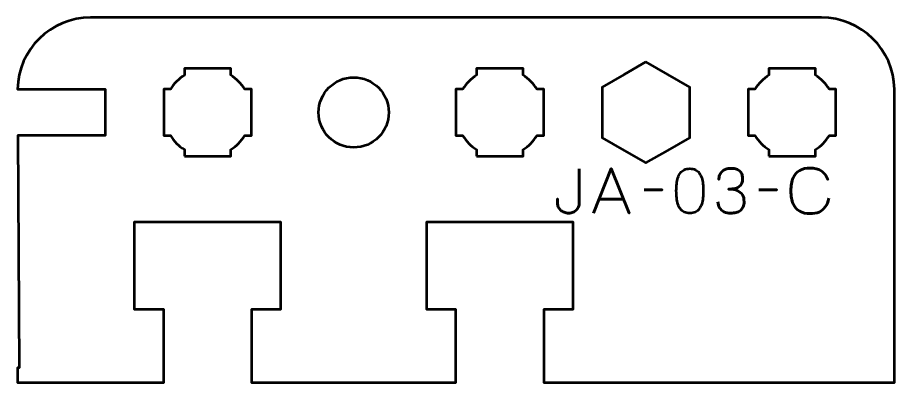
# Model space of a CAD drawing. Header units: centimetres. Extents: x -13.5 to -7.5, y -20.1 to -9.6.
# Drawn here: x -13.5 to -7.5, y -20.1 to -17.6 of the extents above; entities that cross this region are included whole.
import ezdxf

# ---------------------------------------------------------------- set-up
doc = ezdxf.new("R2010")
doc.units = ezdxf.units.CM
doc.header["$MEASUREMENT"] = 0
doc.layers.add('Layer 1', color=7, linetype='Continuous')

msp = doc.modelspace()

# ---------------------------------------------------------------- linework, layer by layer
at = {"layer": 'Layer 1', "lineweight": 53}
msp.add_ellipse((-11.2, -18.25001), major_axis=(0.23999, 0), ratio=0.9999583, dxfattribs=at)
for points, knots in [([(-7.99996, -17.60001), (-7.7268, -17.60001), (-7.50473, -17.81921), (-7.50006, -18.09126), (-7.50006, -18.09126), (-7.50006, -18.09126), (-7.49995, -20.10002), (-7.49995, -20.10002), (-7.49995, -20.10002), (-7.49995, -20.10002), (-7.49995, -20.10001), (-7.49995, -20.10001), (-7.49995, -20.10001), (-7.49995, -20.10001), (-7.49995, -20.10001), (-7.49995, -20.10001), (-7.49995, -20.10001), (-7.49995, -20.10001), (-9.90005, -20.10001), (-9.90005, -20.10001), (-9.90005, -20.10001), (-9.90005, -20.10001), (-9.90005, -19.60001), (-9.90005, -19.60001), (-9.90005, -19.60001), (-9.90005, -19.60001), (-9.70005, -19.6), (-9.70005, -19.6), (-9.70005, -19.6), (-9.70005, -19.6), (-9.70005, -19.00001), (-9.70005, -19.00001), (-9.70005, -19.00001), (-10.08338, -19.00001), (-10.31672, -19.00001), (-10.70005, -19.00001), (-10.70005, -19.00001), (-10.70005, -19.00001), (-10.70005, -19.6), (-10.70005, -19.6), (-10.70005, -19.6), (-10.70005, -19.6), (-10.50005, -19.60001), (-10.50005, -19.60001), (-10.50005, -19.60001), (-10.50005, -19.60001), (-10.50005, -20.10001), (-10.50005, -20.10001), (-10.50005, -20.10001), (-10.50005, -20.10001), (-11.90005, -20.10002), (-11.90005, -20.10002), (-11.90005, -20.10002), (-11.90005, -20.10002), (-11.90005, -19.60001), (-11.90005, -19.60001), (-11.90005, -19.60001), (-11.90005, -19.60001), (-11.70005, -19.6), (-11.70005, -19.6), (-11.70005, -19.6), (-11.70005, -19.6), (-11.70005, -19.00001), (-11.70005, -19.00001), (-11.70005, -19.00001), (-12.08338, -19.00001), (-12.31672, -19.00001), (-12.70005, -19.00001), (-12.70005, -19.00001), (-12.70005, -19.00001), (-12.70005, -19.6), (-12.70005, -19.6), (-12.70005, -19.6), (-12.70005, -19.6), (-12.50005, -19.60001), (-12.50005, -19.60001), (-12.50005, -19.60001), (-12.50005, -19.60001), (-12.50005, -20.10001), (-12.50005, -20.10001), (-12.50005, -20.10001), (-12.50005, -20.10001), (-12.90005, -20.10001), (-12.90005, -20.10001), (-12.90005, -20.10001), (-12.90005, -20.10001), (-12.90005, -20.10001), (-12.90005, -20.10001), (-12.90005, -20.10001), (-12.90005, -20.10001), (-13.48755, -20.10001), (-13.48755, -20.10001), (-13.48755, -20.10001), (-13.48755, -20.10001), (-13.50005, -20.10001), (-13.50005, -20.10001), (-13.50005, -20.10001), (-13.50005, -20.10001), (-13.50005, -20.00001), (-13.50005, -20.00001), (-13.50005, -20.00001), (-13.50005, -20.00001), (-13.48968, -20.00001), (-13.48968, -20.00001), (-13.48968, -20.00001), (-13.48968, -20.00001), (-13.49813, -18.40876), (-13.49813, -18.40876), (-13.49813, -18.40876), (-13.49813, -18.40876), (-12.90005, -18.40876), (-12.90005, -18.40876), (-12.90005, -18.40876), (-12.90005, -18.40876), (-12.90005, -18.09126), (-12.90005, -18.09126), (-12.90005, -18.09126), (-12.90005, -18.09126), (-13.49995, -18.09126), (-13.49995, -18.09126), (-13.49995, -18.09126), (-13.49528, -17.81921), (-13.27321, -17.60001), (-13.00005, -17.60001), (-13.00005, -17.60001), (-13.00005, -17.60001), (-7.99996, -17.60001), (-7.99996, -17.60001)], [0, 0, 0, 0, 0.03125, 0.03125, 0.03125, 0.03125, 0.0625, 0.0625, 0.0625, 0.0625, 0.09375, 0.09375, 0.09375, 0.09375, 0.125, 0.125, 0.125, 0.125, 0.15625, 0.15625, 0.15625, 0.15625, 0.1875, 0.1875, 0.1875, 0.1875, 0.21875, 0.21875, 0.21875, 0.21875, 0.25, 0.25, 0.25, 0.25, 0.28125, 0.28125, 0.28125, 0.28125, 0.3125, 0.3125, 0.3125, 0.3125, 0.34375, 0.34375, 0.34375, 0.34375, 0.375, 0.375, 0.375, 0.375, 0.40625, 0.40625, 0.40625, 0.40625, 0.4375, 0.4375, 0.4375, 0.4375, 0.46875, 0.46875, 0.46875, 0.46875, 0.5, 0.5, 0.5, 0.5, 0.53125, 0.53125, 0.53125, 0.53125, 0.5625, 0.5625, 0.5625, 0.5625, 0.59375, 0.59375, 0.59375, 0.59375, 0.625, 0.625, 0.625, 0.625, 0.65625, 0.65625, 0.65625, 0.65625, 0.6875, 0.6875, 0.6875, 0.6875, 0.71875, 0.71875, 0.71875, 0.71875, 0.75, 0.75, 0.75, 0.75, 0.78125, 0.78125, 0.78125, 0.78125, 0.8125, 0.8125, 0.8125, 0.8125, 0.84375, 0.84375, 0.84375, 0.84375, 0.875, 0.875, 0.875, 0.875, 0.90625, 0.90625, 0.90625, 0.90625, 0.9375, 0.9375, 0.9375, 0.9375, 0.96875, 0.96875, 0.96875, 0.96875, 1, 1, 1, 1]), ([(-9.2, -17.9036), (-9.2, -17.9036), (-9.05, -17.9902), (-9.05, -17.9902), (-9.05, -17.9902), (-9.05, -17.9902), (-8.9, -18.0768), (-8.9, -18.0768), (-8.9, -18.0768), (-8.9, -18.0768), (-8.9, -18.25001), (-8.9, -18.25001), (-8.9, -18.25001), (-8.9, -18.25001), (-8.9, -18.42322), (-8.9, -18.42322), (-8.9, -18.42322), (-8.9, -18.42322), (-9.05, -18.50982), (-9.05, -18.50982), (-9.05, -18.50982), (-9.05, -18.50982), (-9.2, -18.59642), (-9.2, -18.59642), (-9.2, -18.59642), (-9.2, -18.59642), (-9.35, -18.50982), (-9.35, -18.50982), (-9.35, -18.50982), (-9.35, -18.50982), (-9.5, -18.42322), (-9.5, -18.42322), (-9.5, -18.42322), (-9.5, -18.42322), (-9.5, -18.25001), (-9.5, -18.25001), (-9.5, -18.25001), (-9.5, -18.25001), (-9.5, -18.0768), (-9.5, -18.0768), (-9.5, -18.0768), (-9.5, -18.0768), (-9.35, -17.9902), (-9.35, -17.9902), (-9.35, -17.9902), (-9.35, -17.9902), (-9.2, -17.9036), (-9.2, -17.9036)], [0, 0, 0, 0, 0.0833333, 0.0833333, 0.0833333, 0.0833333, 0.1666667, 0.1666667, 0.1666667, 0.1666667, 0.25, 0.25, 0.25, 0.25, 0.3333333, 0.3333333, 0.3333333, 0.3333333, 0.4166667, 0.4166667, 0.4166667, 0.4166667, 0.5, 0.5, 0.5, 0.5, 0.5833333, 0.5833333, 0.5833333, 0.5833333, 0.6666667, 0.6666667, 0.6666667, 0.6666667, 0.75, 0.75, 0.75, 0.75, 0.8333333, 0.8333333, 0.8333333, 0.8333333, 0.9166667, 0.9166667, 0.9166667, 0.9166667, 1, 1, 1, 1]), ([(-12.35876, -18.55001), (-12.35876, -18.55001), (-12.35876, -18.50457), (-12.35876, -18.50457), (-12.35876, -18.50457), (-12.39752, -18.48034), (-12.43034, -18.44751), (-12.45457, -18.40876), (-12.45457, -18.40876), (-12.45457, -18.40876), (-12.50001, -18.40876), (-12.50001, -18.40876), (-12.50001, -18.40876), (-12.50001, -18.40876), (-12.50001, -18.25001), (-12.50001, -18.25001), (-12.50001, -18.25001), (-12.50001, -18.25001), (-12.50001, -18.09126), (-12.50001, -18.09126), (-12.50001, -18.09126), (-12.50001, -18.09126), (-12.45457, -18.09126), (-12.45457, -18.09126), (-12.45457, -18.09126), (-12.43034, -18.05251), (-12.39752, -18.01968), (-12.35876, -17.99545), (-12.35876, -17.99545), (-12.35876, -17.99545), (-12.35876, -17.95001), (-12.35876, -17.95001), (-12.35876, -17.95001), (-12.35876, -17.95001), (-12.2, -17.95001), (-12.2, -17.95001), (-12.2, -17.95001), (-12.2, -17.95001), (-12.04125, -17.95001), (-12.04125, -17.95001), (-12.04125, -17.95001), (-12.04125, -17.95001), (-12.04125, -17.99545), (-12.04125, -17.99545), (-12.04125, -17.99545), (-12.00249, -18.01968), (-11.96967, -18.05251), (-11.94544, -18.09126), (-11.94544, -18.09126), (-11.94544, -18.09126), (-11.9, -18.09126), (-11.9, -18.09126), (-11.9, -18.09126), (-11.9, -18.09126), (-11.9, -18.25001), (-11.9, -18.25001), (-11.9, -18.25001), (-11.9, -18.25001), (-11.9, -18.40876), (-11.9, -18.40876), (-11.9, -18.40876), (-11.9, -18.40876), (-11.94544, -18.40876), (-11.94544, -18.40876), (-11.94544, -18.40876), (-11.96967, -18.44751), (-12.00249, -18.48034), (-12.04125, -18.50457), (-12.04125, -18.50457), (-12.04125, -18.50457), (-12.04125, -18.55001), (-12.04125, -18.55001), (-12.04125, -18.55001), (-12.04125, -18.55001), (-12.2, -18.55001), (-12.2, -18.55001), (-12.2, -18.55001), (-12.2, -18.55001), (-12.35876, -18.55001), (-12.35876, -18.55001)], [0, 0, 0, 0, 0.05, 0.05, 0.05, 0.05, 0.1, 0.1, 0.1, 0.1, 0.15, 0.15, 0.15, 0.15, 0.2, 0.2, 0.2, 0.2, 0.25, 0.25, 0.25, 0.25, 0.3, 0.3, 0.3, 0.3, 0.35, 0.35, 0.35, 0.35, 0.4, 0.4, 0.4, 0.4, 0.45, 0.45, 0.45, 0.45, 0.5, 0.5, 0.5, 0.5, 0.55, 0.55, 0.55, 0.55, 0.6, 0.6, 0.6, 0.6, 0.65, 0.65, 0.65, 0.65, 0.7, 0.7, 0.7, 0.7, 0.75, 0.75, 0.75, 0.75, 0.8, 0.8, 0.8, 0.8, 0.85, 0.85, 0.85, 0.85, 0.9, 0.9, 0.9, 0.9, 0.95, 0.95, 0.95, 0.95, 1, 1, 1, 1]), ([(-10.35876, -18.55001), (-10.35876, -18.55001), (-10.35876, -18.50457), (-10.35876, -18.50457), (-10.35876, -18.50457), (-10.39752, -18.48034), (-10.43034, -18.44751), (-10.45457, -18.40876), (-10.45457, -18.40876), (-10.45457, -18.40876), (-10.50001, -18.40876), (-10.50001, -18.40876), (-10.50001, -18.40876), (-10.50001, -18.40876), (-10.50001, -18.25001), (-10.50001, -18.25001), (-10.50001, -18.25001), (-10.50001, -18.25001), (-10.50001, -18.09126), (-10.50001, -18.09126), (-10.50001, -18.09126), (-10.50001, -18.09126), (-10.45457, -18.09126), (-10.45457, -18.09126), (-10.45457, -18.09126), (-10.43034, -18.05251), (-10.39752, -18.01968), (-10.35876, -17.99545), (-10.35876, -17.99545), (-10.35876, -17.99545), (-10.35876, -17.95001), (-10.35876, -17.95001), (-10.35876, -17.95001), (-10.35876, -17.95001), (-10.2, -17.95001), (-10.2, -17.95001), (-10.2, -17.95001), (-10.2, -17.95001), (-10.04125, -17.95001), (-10.04125, -17.95001), (-10.04125, -17.95001), (-10.04125, -17.95001), (-10.04125, -17.99545), (-10.04125, -17.99545), (-10.04125, -17.99545), (-10.00249, -18.01968), (-9.96967, -18.05251), (-9.94544, -18.09126), (-9.94544, -18.09126), (-9.94544, -18.09126), (-9.9, -18.09126), (-9.9, -18.09126), (-9.9, -18.09126), (-9.9, -18.09126), (-9.9, -18.25001), (-9.9, -18.25001), (-9.9, -18.25001), (-9.9, -18.25001), (-9.9, -18.40876), (-9.9, -18.40876), (-9.9, -18.40876), (-9.9, -18.40876), (-9.94544, -18.40876), (-9.94544, -18.40876), (-9.94544, -18.40876), (-9.96967, -18.44751), (-10.00249, -18.48034), (-10.04125, -18.50457), (-10.04125, -18.50457), (-10.04125, -18.50457), (-10.04125, -18.55001), (-10.04125, -18.55001), (-10.04125, -18.55001), (-10.04125, -18.55001), (-10.2, -18.55001), (-10.2, -18.55001), (-10.2, -18.55001), (-10.2, -18.55001), (-10.35876, -18.55001), (-10.35876, -18.55001)], [0, 0, 0, 0, 0.05, 0.05, 0.05, 0.05, 0.1, 0.1, 0.1, 0.1, 0.15, 0.15, 0.15, 0.15, 0.2, 0.2, 0.2, 0.2, 0.25, 0.25, 0.25, 0.25, 0.3, 0.3, 0.3, 0.3, 0.35, 0.35, 0.35, 0.35, 0.4, 0.4, 0.4, 0.4, 0.45, 0.45, 0.45, 0.45, 0.5, 0.5, 0.5, 0.5, 0.55, 0.55, 0.55, 0.55, 0.6, 0.6, 0.6, 0.6, 0.65, 0.65, 0.65, 0.65, 0.7, 0.7, 0.7, 0.7, 0.75, 0.75, 0.75, 0.75, 0.8, 0.8, 0.8, 0.8, 0.85, 0.85, 0.85, 0.85, 0.9, 0.9, 0.9, 0.9, 0.95, 0.95, 0.95, 0.95, 1, 1, 1, 1]), ([(-8.35876, -18.55001), (-8.35876, -18.55001), (-8.35876, -18.50457), (-8.35876, -18.50457), (-8.35876, -18.50457), (-8.39752, -18.48034), (-8.43034, -18.44751), (-8.45457, -18.40876), (-8.45457, -18.40876), (-8.45457, -18.40876), (-8.50001, -18.40876), (-8.50001, -18.40876), (-8.50001, -18.40876), (-8.50001, -18.40876), (-8.50001, -18.25001), (-8.50001, -18.25001), (-8.50001, -18.25001), (-8.50001, -18.25001), (-8.50001, -18.09126), (-8.50001, -18.09126), (-8.50001, -18.09126), (-8.50001, -18.09126), (-8.45457, -18.09126), (-8.45457, -18.09126), (-8.45457, -18.09126), (-8.43034, -18.05251), (-8.39752, -18.01968), (-8.35876, -17.99545), (-8.35876, -17.99545), (-8.35876, -17.99545), (-8.35876, -17.95001), (-8.35876, -17.95001), (-8.35876, -17.95001), (-8.35876, -17.95001), (-8.2, -17.95001), (-8.2, -17.95001), (-8.2, -17.95001), (-8.2, -17.95001), (-8.04125, -17.95001), (-8.04125, -17.95001), (-8.04125, -17.95001), (-8.04125, -17.95001), (-8.04125, -17.99545), (-8.04125, -17.99545), (-8.04125, -17.99545), (-8.00249, -18.01968), (-7.96967, -18.05251), (-7.94544, -18.09126), (-7.94544, -18.09126), (-7.94544, -18.09126), (-7.9, -18.09126), (-7.9, -18.09126), (-7.9, -18.09126), (-7.9, -18.09126), (-7.9, -18.25001), (-7.9, -18.25001), (-7.9, -18.25001), (-7.9, -18.25001), (-7.9, -18.40876), (-7.9, -18.40876), (-7.9, -18.40876), (-7.9, -18.40876), (-7.94544, -18.40876), (-7.94544, -18.40876), (-7.94544, -18.40876), (-7.96967, -18.44751), (-8.00249, -18.48034), (-8.04125, -18.50457), (-8.04125, -18.50457), (-8.04125, -18.50457), (-8.04125, -18.55001), (-8.04125, -18.55001), (-8.04125, -18.55001), (-8.04125, -18.55001), (-8.2, -18.55001), (-8.2, -18.55001), (-8.2, -18.55001), (-8.2, -18.55001), (-8.35876, -18.55001), (-8.35876, -18.55001)], [0, 0, 0, 0, 0.05, 0.05, 0.05, 0.05, 0.1, 0.1, 0.1, 0.1, 0.15, 0.15, 0.15, 0.15, 0.2, 0.2, 0.2, 0.2, 0.25, 0.25, 0.25, 0.25, 0.3, 0.3, 0.3, 0.3, 0.35, 0.35, 0.35, 0.35, 0.4, 0.4, 0.4, 0.4, 0.45, 0.45, 0.45, 0.45, 0.5, 0.5, 0.5, 0.5, 0.55, 0.55, 0.55, 0.55, 0.6, 0.6, 0.6, 0.6, 0.65, 0.65, 0.65, 0.65, 0.7, 0.7, 0.7, 0.7, 0.75, 0.75, 0.75, 0.75, 0.8, 0.8, 0.8, 0.8, 0.85, 0.85, 0.85, 0.85, 0.9, 0.9, 0.9, 0.9, 0.95, 0.95, 0.95, 0.95, 1, 1, 1, 1])]:
    msp.add_open_spline(points, degree=3, knots=knots, dxfattribs=at)
at = {"layer": 'Layer 1', "color": 5, "lineweight": 53}
for points, knots in [([(-9.65666, -18.63659), (-9.65666, -18.63659), (-9.65708, -18.87366), (-9.65708, -18.87366), (-9.65708, -18.87366), (-9.65708, -18.88135), (-9.65871, -18.88911), (-9.66181, -18.8968), (-9.66181, -18.8968), (-9.66499, -18.90456), (-9.66964, -18.91162), (-9.67578, -18.91811), (-9.67578, -18.91811), (-9.68199, -18.92453), (-9.68954, -18.92975), (-9.6985, -18.93363), (-9.6985, -18.93363), (-9.70753, -18.93758), (-9.71783, -18.93956), (-9.72947, -18.9397), (-9.72947, -18.9397), (-9.74112, -18.9397), (-9.75163, -18.93779), (-9.76094, -18.93405), (-9.76094, -18.93405), (-9.77026, -18.93024), (-9.77823, -18.92516), (-9.78479, -18.91874), (-9.78479, -18.91874), (-9.79142, -18.91232), (-9.79643, -18.90527), (-9.79996, -18.89743), (-9.79996, -18.89743), (-9.80349, -18.8896), (-9.80525, -18.8817), (-9.80525, -18.87366), (-9.80525, -18.87366), (-9.80525, -18.87366), (-9.80525, -18.84233), (-9.80525, -18.84233), (-9.80525, -18.84233), (-9.80525, -18.84233), (-9.80525, -18.87366), (-9.80525, -18.87366), (-9.80525, -18.87366), (-9.80525, -18.8817), (-9.80349, -18.8896), (-9.79996, -18.89743), (-9.79996, -18.89743), (-9.79643, -18.90527), (-9.79142, -18.91232), (-9.78479, -18.91874), (-9.78479, -18.91874), (-9.77823, -18.92516), (-9.77026, -18.93024), (-9.76094, -18.93405), (-9.76094, -18.93405), (-9.75163, -18.93779), (-9.74112, -18.9397), (-9.72947, -18.9397), (-9.72947, -18.9397), (-9.71783, -18.93956), (-9.70753, -18.93758), (-9.6985, -18.93363), (-9.6985, -18.93363), (-9.68954, -18.92975), (-9.68199, -18.92453), (-9.67578, -18.91811), (-9.67578, -18.91811), (-9.66964, -18.91162), (-9.66499, -18.90456), (-9.66181, -18.8968), (-9.66181, -18.8968), (-9.65871, -18.88911), (-9.65708, -18.88135), (-9.65708, -18.87366), (-9.65708, -18.87366), (-9.65708, -18.87366), (-9.65666, -18.63659), (-9.65666, -18.63659)], [0, 0, 0, 0, 0.05, 0.05, 0.05, 0.05, 0.1, 0.1, 0.1, 0.1, 0.15, 0.15, 0.15, 0.15, 0.2, 0.2, 0.2, 0.2, 0.25, 0.25, 0.25, 0.25, 0.3, 0.3, 0.3, 0.3, 0.35, 0.35, 0.35, 0.35, 0.4, 0.4, 0.4, 0.4, 0.45, 0.45, 0.45, 0.45, 0.5, 0.5, 0.5, 0.5, 0.55, 0.55, 0.55, 0.55, 0.6, 0.6, 0.6, 0.6, 0.65, 0.65, 0.65, 0.65, 0.7, 0.7, 0.7, 0.7, 0.75, 0.75, 0.75, 0.75, 0.8, 0.8, 0.8, 0.8, 0.85, 0.85, 0.85, 0.85, 0.9, 0.9, 0.9, 0.9, 0.95, 0.95, 0.95, 0.95, 1, 1, 1, 1]), ([(-9.55845, -18.94012), (-9.55845, -18.94012), (-9.43738, -18.6349), (-9.43738, -18.6349), (-9.43738, -18.6349), (-9.43738, -18.6349), (-9.31588, -18.94012), (-9.31588, -18.94012), (-9.31588, -18.94012), (-9.31588, -18.94012), (-9.43738, -18.6349), (-9.43738, -18.6349), (-9.43738, -18.6349), (-9.43738, -18.6349), (-9.55845, -18.94012), (-9.55845, -18.94012)], [0, 0, 0, 0, 0.25, 0.25, 0.25, 0.25, 0.5, 0.5, 0.5, 0.5, 0.75, 0.75, 0.75, 0.75, 1, 1, 1, 1]), ([(-8.90016, -18.94012), (-8.88535, -18.94005), (-8.87258, -18.93744), (-8.86192, -18.93236), (-8.86192, -18.93236), (-8.85134, -18.92728), (-8.84252, -18.92001), (-8.83547, -18.91077), (-8.83547, -18.91077), (-8.82848, -18.90146), (-8.82298, -18.89045), (-8.81889, -18.87775), (-8.81889, -18.87775), (-8.81486, -18.86505), (-8.81197, -18.85115), (-8.81035, -18.83591), (-8.81035, -18.83591), (-8.80865, -18.82067), (-8.80781, -18.80465), (-8.80788, -18.78772), (-8.80788, -18.78772), (-8.80781, -18.77086), (-8.80865, -18.75484), (-8.81035, -18.73967), (-8.81035, -18.73967), (-8.81197, -18.7245), (-8.81486, -18.71053), (-8.81889, -18.69783), (-8.81889, -18.69783), (-8.82298, -18.6852), (-8.82848, -18.6742), (-8.83547, -18.66481), (-8.83547, -18.66481), (-8.84252, -18.6555), (-8.85134, -18.64823), (-8.86192, -18.64315), (-8.86192, -18.64315), (-8.87258, -18.638), (-8.88535, -18.63539), (-8.90016, -18.63532), (-8.90016, -18.63532), (-8.91498, -18.63539), (-8.92775, -18.638), (-8.93841, -18.64315), (-8.93841, -18.64315), (-8.94899, -18.64823), (-8.95781, -18.6555), (-8.96486, -18.66481), (-8.96486, -18.66481), (-8.97185, -18.6742), (-8.97735, -18.6852), (-8.98144, -18.69783), (-8.98144, -18.69783), (-8.98547, -18.71053), (-8.98836, -18.7245), (-8.98998, -18.73967), (-8.98998, -18.73967), (-8.99167, -18.75484), (-8.99252, -18.77086), (-8.99245, -18.78772), (-8.99245, -18.78772), (-8.99252, -18.80465), (-8.99167, -18.82067), (-8.98998, -18.83591), (-8.98998, -18.83591), (-8.98836, -18.85115), (-8.98547, -18.86505), (-8.98144, -18.87775), (-8.98144, -18.87775), (-8.97735, -18.89045), (-8.97185, -18.90146), (-8.96486, -18.91077), (-8.96486, -18.91077), (-8.95781, -18.92001), (-8.94899, -18.92728), (-8.93841, -18.93236), (-8.93841, -18.93236), (-8.92775, -18.93744), (-8.91498, -18.94005), (-8.90016, -18.94012)], [0, 0, 0, 0, 0.05, 0.05, 0.05, 0.05, 0.1, 0.1, 0.1, 0.1, 0.15, 0.15, 0.15, 0.15, 0.2, 0.2, 0.2, 0.2, 0.25, 0.25, 0.25, 0.25, 0.3, 0.3, 0.3, 0.3, 0.35, 0.35, 0.35, 0.35, 0.4, 0.4, 0.4, 0.4, 0.45, 0.45, 0.45, 0.45, 0.5, 0.5, 0.5, 0.5, 0.55, 0.55, 0.55, 0.55, 0.6, 0.6, 0.6, 0.6, 0.65, 0.65, 0.65, 0.65, 0.7, 0.7, 0.7, 0.7, 0.75, 0.75, 0.75, 0.75, 0.8, 0.8, 0.8, 0.8, 0.85, 0.85, 0.85, 0.85, 0.9, 0.9, 0.9, 0.9, 0.95, 0.95, 0.95, 0.95, 1, 1, 1, 1]), ([(-8.90016, -18.94012), (-8.88535, -18.94005), (-8.87258, -18.93744), (-8.86192, -18.93236), (-8.86192, -18.93236), (-8.85134, -18.92728), (-8.84252, -18.92001), (-8.83547, -18.91077), (-8.83547, -18.91077), (-8.82848, -18.90146), (-8.82298, -18.89045), (-8.81889, -18.87775), (-8.81889, -18.87775), (-8.81486, -18.86505), (-8.81197, -18.85115), (-8.81035, -18.83591), (-8.81035, -18.83591), (-8.80865, -18.82067), (-8.80781, -18.80465), (-8.80788, -18.78772), (-8.80788, -18.78772), (-8.80781, -18.77086), (-8.80865, -18.75484), (-8.81035, -18.73967), (-8.81035, -18.73967), (-8.81197, -18.7245), (-8.81486, -18.71053), (-8.81889, -18.69783), (-8.81889, -18.69783), (-8.82298, -18.6852), (-8.82848, -18.6742), (-8.83547, -18.66481), (-8.83547, -18.66481), (-8.84252, -18.6555), (-8.85134, -18.64823), (-8.86192, -18.64315), (-8.86192, -18.64315), (-8.87258, -18.638), (-8.88535, -18.63539), (-8.90016, -18.63532), (-8.90016, -18.63532), (-8.91498, -18.63539), (-8.92775, -18.638), (-8.93841, -18.64315), (-8.93841, -18.64315), (-8.94899, -18.64823), (-8.95781, -18.6555), (-8.96486, -18.66481), (-8.96486, -18.66481), (-8.97185, -18.6742), (-8.97735, -18.6852), (-8.98144, -18.69783), (-8.98144, -18.69783), (-8.98547, -18.71053), (-8.98836, -18.7245), (-8.98998, -18.73967), (-8.98998, -18.73967), (-8.99167, -18.75484), (-8.99252, -18.77086), (-8.99245, -18.78772), (-8.99245, -18.78772), (-8.99252, -18.80465), (-8.99167, -18.82067), (-8.98998, -18.83591), (-8.98998, -18.83591), (-8.98836, -18.85115), (-8.98547, -18.86505), (-8.98144, -18.87775), (-8.98144, -18.87775), (-8.97735, -18.89045), (-8.97185, -18.90146), (-8.96486, -18.91077), (-8.96486, -18.91077), (-8.95781, -18.92001), (-8.94899, -18.92728), (-8.93841, -18.93236), (-8.93841, -18.93236), (-8.92775, -18.93744), (-8.91498, -18.94005), (-8.90016, -18.94012)], [0, 0, 0, 0, 0.05, 0.05, 0.05, 0.05, 0.1, 0.1, 0.1, 0.1, 0.15, 0.15, 0.15, 0.15, 0.2, 0.2, 0.2, 0.2, 0.25, 0.25, 0.25, 0.25, 0.3, 0.3, 0.3, 0.3, 0.35, 0.35, 0.35, 0.35, 0.4, 0.4, 0.4, 0.4, 0.45, 0.45, 0.45, 0.45, 0.5, 0.5, 0.5, 0.5, 0.55, 0.55, 0.55, 0.55, 0.6, 0.6, 0.6, 0.6, 0.65, 0.65, 0.65, 0.65, 0.7, 0.7, 0.7, 0.7, 0.75, 0.75, 0.75, 0.75, 0.8, 0.8, 0.8, 0.8, 0.85, 0.85, 0.85, 0.85, 0.9, 0.9, 0.9, 0.9, 0.95, 0.95, 0.95, 0.95, 1, 1, 1, 1]), ([(-8.70755, -18.8635), (-8.70748, -18.87874), (-8.70395, -18.892), (-8.69697, -18.9035), (-8.69697, -18.9035), (-8.68998, -18.91493), (-8.68003, -18.92389), (-8.66705, -18.93031), (-8.66705, -18.93031), (-8.65407, -18.93673), (-8.63848, -18.93998), (-8.62034, -18.94012), (-8.62034, -18.94012), (-8.60673, -18.94012), (-8.59438, -18.93871), (-8.58316, -18.93575), (-8.58316, -18.93575), (-8.57201, -18.93278), (-8.56242, -18.9282), (-8.5543, -18.92192), (-8.5543, -18.92192), (-8.54619, -18.91564), (-8.53998, -18.90752), (-8.53554, -18.89765), (-8.53554, -18.89765), (-8.53116, -18.8877), (-8.52898, -18.87577), (-8.52891, -18.8618), (-8.52891, -18.8618), (-8.52883, -18.84318), (-8.53264, -18.82744), (-8.54019, -18.81467), (-8.54019, -18.81467), (-8.54774, -18.8019), (-8.55946, -18.79231), (-8.57519, -18.78575), (-8.57519, -18.78575), (-8.59092, -18.77918), (-8.6111, -18.77587), (-8.63558, -18.77587), (-8.63558, -18.77587), (-8.61731, -18.77594), (-8.602, -18.77425), (-8.58951, -18.77079), (-8.58951, -18.77079), (-8.57709, -18.76733), (-8.56715, -18.76246), (-8.55967, -18.75611), (-8.55967, -18.75611), (-8.55219, -18.74983), (-8.54676, -18.74235), (-8.54351, -18.73375), (-8.54351, -18.73375), (-8.54019, -18.72521), (-8.53857, -18.71583), (-8.53864, -18.7056), (-8.53864, -18.7056), (-8.53857, -18.69536), (-8.53998, -18.68591), (-8.5428, -18.67716), (-8.5428, -18.67716), (-8.54556, -18.66841), (-8.55007, -18.66072), (-8.55621, -18.65416), (-8.55621, -18.65416), (-8.56235, -18.6476), (-8.57046, -18.64245), (-8.58041, -18.63878), (-8.58041, -18.63878), (-8.59043, -18.63511), (-8.60264, -18.63328), (-8.61696, -18.63321), (-8.61696, -18.63321), (-8.63121, -18.63328), (-8.6437, -18.63539), (-8.65428, -18.63949), (-8.65428, -18.63949), (-8.66494, -18.64358), (-8.67368, -18.64915), (-8.68074, -18.65628), (-8.68074, -18.65628), (-8.68772, -18.6634), (-8.69295, -18.67152), (-8.6964, -18.68069), (-8.6964, -18.68069), (-8.69993, -18.68986), (-8.70162, -18.6996), (-8.70162, -18.70983), (-8.70162, -18.70983), (-8.70162, -18.6996), (-8.69993, -18.68986), (-8.6964, -18.68069), (-8.6964, -18.68069), (-8.69295, -18.67152), (-8.68772, -18.6634), (-8.68074, -18.65628), (-8.68074, -18.65628), (-8.67368, -18.64915), (-8.66494, -18.64358), (-8.65428, -18.63949), (-8.65428, -18.63949), (-8.6437, -18.63539), (-8.63121, -18.63328), (-8.61696, -18.63321), (-8.61696, -18.63321), (-8.60264, -18.63328), (-8.59043, -18.63511), (-8.58041, -18.63878), (-8.58041, -18.63878), (-8.57046, -18.64245), (-8.56235, -18.6476), (-8.55621, -18.65416), (-8.55621, -18.65416), (-8.55007, -18.66072), (-8.54556, -18.66841), (-8.5428, -18.67716), (-8.5428, -18.67716), (-8.53998, -18.68591), (-8.53857, -18.69536), (-8.53864, -18.7056), (-8.53864, -18.7056), (-8.53857, -18.71583), (-8.54019, -18.72521), (-8.54351, -18.73375), (-8.54351, -18.73375), (-8.54676, -18.74235), (-8.55219, -18.74983), (-8.55967, -18.75611), (-8.55967, -18.75611), (-8.56715, -18.76246), (-8.57709, -18.76733), (-8.58951, -18.77079), (-8.58951, -18.77079), (-8.602, -18.77425), (-8.61731, -18.77594), (-8.63558, -18.77587), (-8.63558, -18.77587), (-8.6111, -18.77587), (-8.59092, -18.77918), (-8.57519, -18.78575), (-8.57519, -18.78575), (-8.55946, -18.79231), (-8.54774, -18.8019), (-8.54019, -18.81467), (-8.54019, -18.81467), (-8.53264, -18.82744), (-8.52883, -18.84318), (-8.52891, -18.8618), (-8.52891, -18.8618), (-8.52898, -18.87577), (-8.53116, -18.8877), (-8.53554, -18.89765), (-8.53554, -18.89765), (-8.53998, -18.90752), (-8.54619, -18.91564), (-8.5543, -18.92192), (-8.5543, -18.92192), (-8.56242, -18.9282), (-8.57201, -18.93278), (-8.58316, -18.93575), (-8.58316, -18.93575), (-8.59438, -18.93871), (-8.60673, -18.94012), (-8.62034, -18.94012), (-8.62034, -18.94012), (-8.63848, -18.93998), (-8.65407, -18.93673), (-8.66705, -18.93031), (-8.66705, -18.93031), (-8.68003, -18.92389), (-8.68998, -18.91493), (-8.69697, -18.9035), (-8.69697, -18.9035), (-8.70395, -18.892), (-8.70748, -18.87874), (-8.70755, -18.8635)], [0, 0, 0, 0, 0.0227273, 0.0227273, 0.0227273, 0.0227273, 0.0454545, 0.0454545, 0.0454545, 0.0454545, 0.0681818, 0.0681818, 0.0681818, 0.0681818, 0.0909091, 0.0909091, 0.0909091, 0.0909091, 0.1136364, 0.1136364, 0.1136364, 0.1136364, 0.1363636, 0.1363636, 0.1363636, 0.1363636, 0.1590909, 0.1590909, 0.1590909, 0.1590909, 0.1818182, 0.1818182, 0.1818182, 0.1818182, 0.2045455, 0.2045455, 0.2045455, 0.2045455, 0.2272727, 0.2272727, 0.2272727, 0.2272727, 0.25, 0.25, 0.25, 0.25, 0.2727273, 0.2727273, 0.2727273, 0.2727273, 0.2954545, 0.2954545, 0.2954545, 0.2954545, 0.3181818, 0.3181818, 0.3181818, 0.3181818, 0.3409091, 0.3409091, 0.3409091, 0.3409091, 0.3636364, 0.3636364, 0.3636364, 0.3636364, 0.3863636, 0.3863636, 0.3863636, 0.3863636, 0.4090909, 0.4090909, 0.4090909, 0.4090909, 0.4318182, 0.4318182, 0.4318182, 0.4318182, 0.4545455, 0.4545455, 0.4545455, 0.4545455, 0.4772727, 0.4772727, 0.4772727, 0.4772727, 0.5, 0.5, 0.5, 0.5, 0.5227273, 0.5227273, 0.5227273, 0.5227273, 0.5454545, 0.5454545, 0.5454545, 0.5454545, 0.5681818, 0.5681818, 0.5681818, 0.5681818, 0.5909091, 0.5909091, 0.5909091, 0.5909091, 0.6136364, 0.6136364, 0.6136364, 0.6136364, 0.6363636, 0.6363636, 0.6363636, 0.6363636, 0.6590909, 0.6590909, 0.6590909, 0.6590909, 0.6818182, 0.6818182, 0.6818182, 0.6818182, 0.7045455, 0.7045455, 0.7045455, 0.7045455, 0.7272727, 0.7272727, 0.7272727, 0.7272727, 0.75, 0.75, 0.75, 0.75, 0.7727273, 0.7727273, 0.7727273, 0.7727273, 0.7954545, 0.7954545, 0.7954545, 0.7954545, 0.8181818, 0.8181818, 0.8181818, 0.8181818, 0.8409091, 0.8409091, 0.8409091, 0.8409091, 0.8636364, 0.8636364, 0.8636364, 0.8636364, 0.8863636, 0.8863636, 0.8863636, 0.8863636, 0.9090909, 0.9090909, 0.9090909, 0.9090909, 0.9318182, 0.9318182, 0.9318182, 0.9318182, 0.9545455, 0.9545455, 0.9545455, 0.9545455, 0.9772727, 0.9772727, 0.9772727, 0.9772727, 1, 1, 1, 1]), ([(-7.94978, -18.83767), (-7.9543, -18.86187), (-7.9622, -18.88184), (-7.97328, -18.8975), (-7.97328, -18.8975), (-7.98442, -18.9131), (-7.99868, -18.92467), (-8.01603, -18.93222), (-8.01603, -18.93222), (-8.03332, -18.93977), (-8.05364, -18.94358), (-8.07678, -18.94351), (-8.07678, -18.94351), (-8.10493, -18.94358), (-8.12885, -18.93814), (-8.14847, -18.92707), (-8.14847, -18.92707), (-8.16808, -18.91606), (-8.18304, -18.89906), (-8.19334, -18.87599), (-8.19334, -18.87599), (-8.20364, -18.85291), (-8.20879, -18.82335), (-8.20886, -18.7873), (-8.20886, -18.7873), (-8.20879, -18.75139), (-8.20364, -18.72189), (-8.19334, -18.69882), (-8.19334, -18.69882), (-8.18304, -18.67575), (-8.16808, -18.65868), (-8.14847, -18.6476), (-8.14847, -18.6476), (-8.12885, -18.63652), (-8.10493, -18.63102), (-8.07678, -18.63109), (-8.07678, -18.63109), (-8.04665, -18.63102), (-8.0214, -18.63744), (-8.00108, -18.65035), (-8.00108, -18.65035), (-7.98083, -18.66326), (-7.96594, -18.68323), (-7.95656, -18.71025), (-7.95656, -18.71025), (-7.96594, -18.68323), (-7.98083, -18.66326), (-8.00108, -18.65035), (-8.00108, -18.65035), (-8.0214, -18.63744), (-8.04665, -18.63102), (-8.07678, -18.63109), (-8.07678, -18.63109), (-8.10493, -18.63102), (-8.12885, -18.63652), (-8.14847, -18.6476), (-8.14847, -18.6476), (-8.16808, -18.65868), (-8.18304, -18.67575), (-8.19334, -18.69882), (-8.19334, -18.69882), (-8.20364, -18.72189), (-8.20879, -18.75139), (-8.20886, -18.7873), (-8.20886, -18.7873), (-8.20879, -18.82335), (-8.20364, -18.85291), (-8.19334, -18.87599), (-8.19334, -18.87599), (-8.18304, -18.89906), (-8.16808, -18.91606), (-8.14847, -18.92707), (-8.14847, -18.92707), (-8.12885, -18.93814), (-8.10493, -18.94358), (-8.07678, -18.94351), (-8.07678, -18.94351), (-8.05364, -18.94358), (-8.03332, -18.93977), (-8.01603, -18.93222), (-8.01603, -18.93222), (-7.99868, -18.92467), (-7.98442, -18.9131), (-7.97328, -18.8975), (-7.97328, -18.8975), (-7.9622, -18.88184), (-7.9543, -18.86187), (-7.94978, -18.83767)], [0, 0, 0, 0, 0.0454545, 0.0454545, 0.0454545, 0.0454545, 0.0909091, 0.0909091, 0.0909091, 0.0909091, 0.1363636, 0.1363636, 0.1363636, 0.1363636, 0.1818182, 0.1818182, 0.1818182, 0.1818182, 0.2272727, 0.2272727, 0.2272727, 0.2272727, 0.2727273, 0.2727273, 0.2727273, 0.2727273, 0.3181818, 0.3181818, 0.3181818, 0.3181818, 0.3636364, 0.3636364, 0.3636364, 0.3636364, 0.4090909, 0.4090909, 0.4090909, 0.4090909, 0.4545455, 0.4545455, 0.4545455, 0.4545455, 0.5, 0.5, 0.5, 0.5, 0.5454545, 0.5454545, 0.5454545, 0.5454545, 0.5909091, 0.5909091, 0.5909091, 0.5909091, 0.6363636, 0.6363636, 0.6363636, 0.6363636, 0.6818182, 0.6818182, 0.6818182, 0.6818182, 0.7272727, 0.7272727, 0.7272727, 0.7272727, 0.7727273, 0.7727273, 0.7727273, 0.7727273, 0.8181818, 0.8181818, 0.8181818, 0.8181818, 0.8636364, 0.8636364, 0.8636364, 0.8636364, 0.9090909, 0.9090909, 0.9090909, 0.9090909, 0.9545455, 0.9545455, 0.9545455, 0.9545455, 1, 1, 1, 1]), ([(-9.21259, -18.78052), (-9.21259, -18.78052), (-9.0894, -18.78052), (-9.0894, -18.78052), (-9.0894, -18.78052), (-9.0894, -18.78052), (-9.21259, -18.78052), (-9.21259, -18.78052)], [0, 0, 0, 0, 0.5, 0.5, 0.5, 0.5, 1, 1, 1, 1]), ([(-8.42899, -18.78052), (-8.42899, -18.78052), (-8.3058, -18.78052), (-8.3058, -18.78052), (-8.3058, -18.78052), (-8.3058, -18.78052), (-8.42899, -18.78052), (-8.42899, -18.78052)], [0, 0, 0, 0, 0.5, 0.5, 0.5, 0.5, 1, 1, 1, 1]), ([(-9.52035, -18.84402), (-9.52035, -18.84402), (-9.35441, -18.84402), (-9.35441, -18.84402), (-9.35441, -18.84402), (-9.35441, -18.84402), (-9.52035, -18.84402), (-9.52035, -18.84402)], [0, 0, 0, 0, 0.5, 0.5, 0.5, 0.5, 1, 1, 1, 1])]:
    msp.add_open_spline(points, degree=3, knots=knots, dxfattribs=at)

doc.saveas('drawing.dxf')
